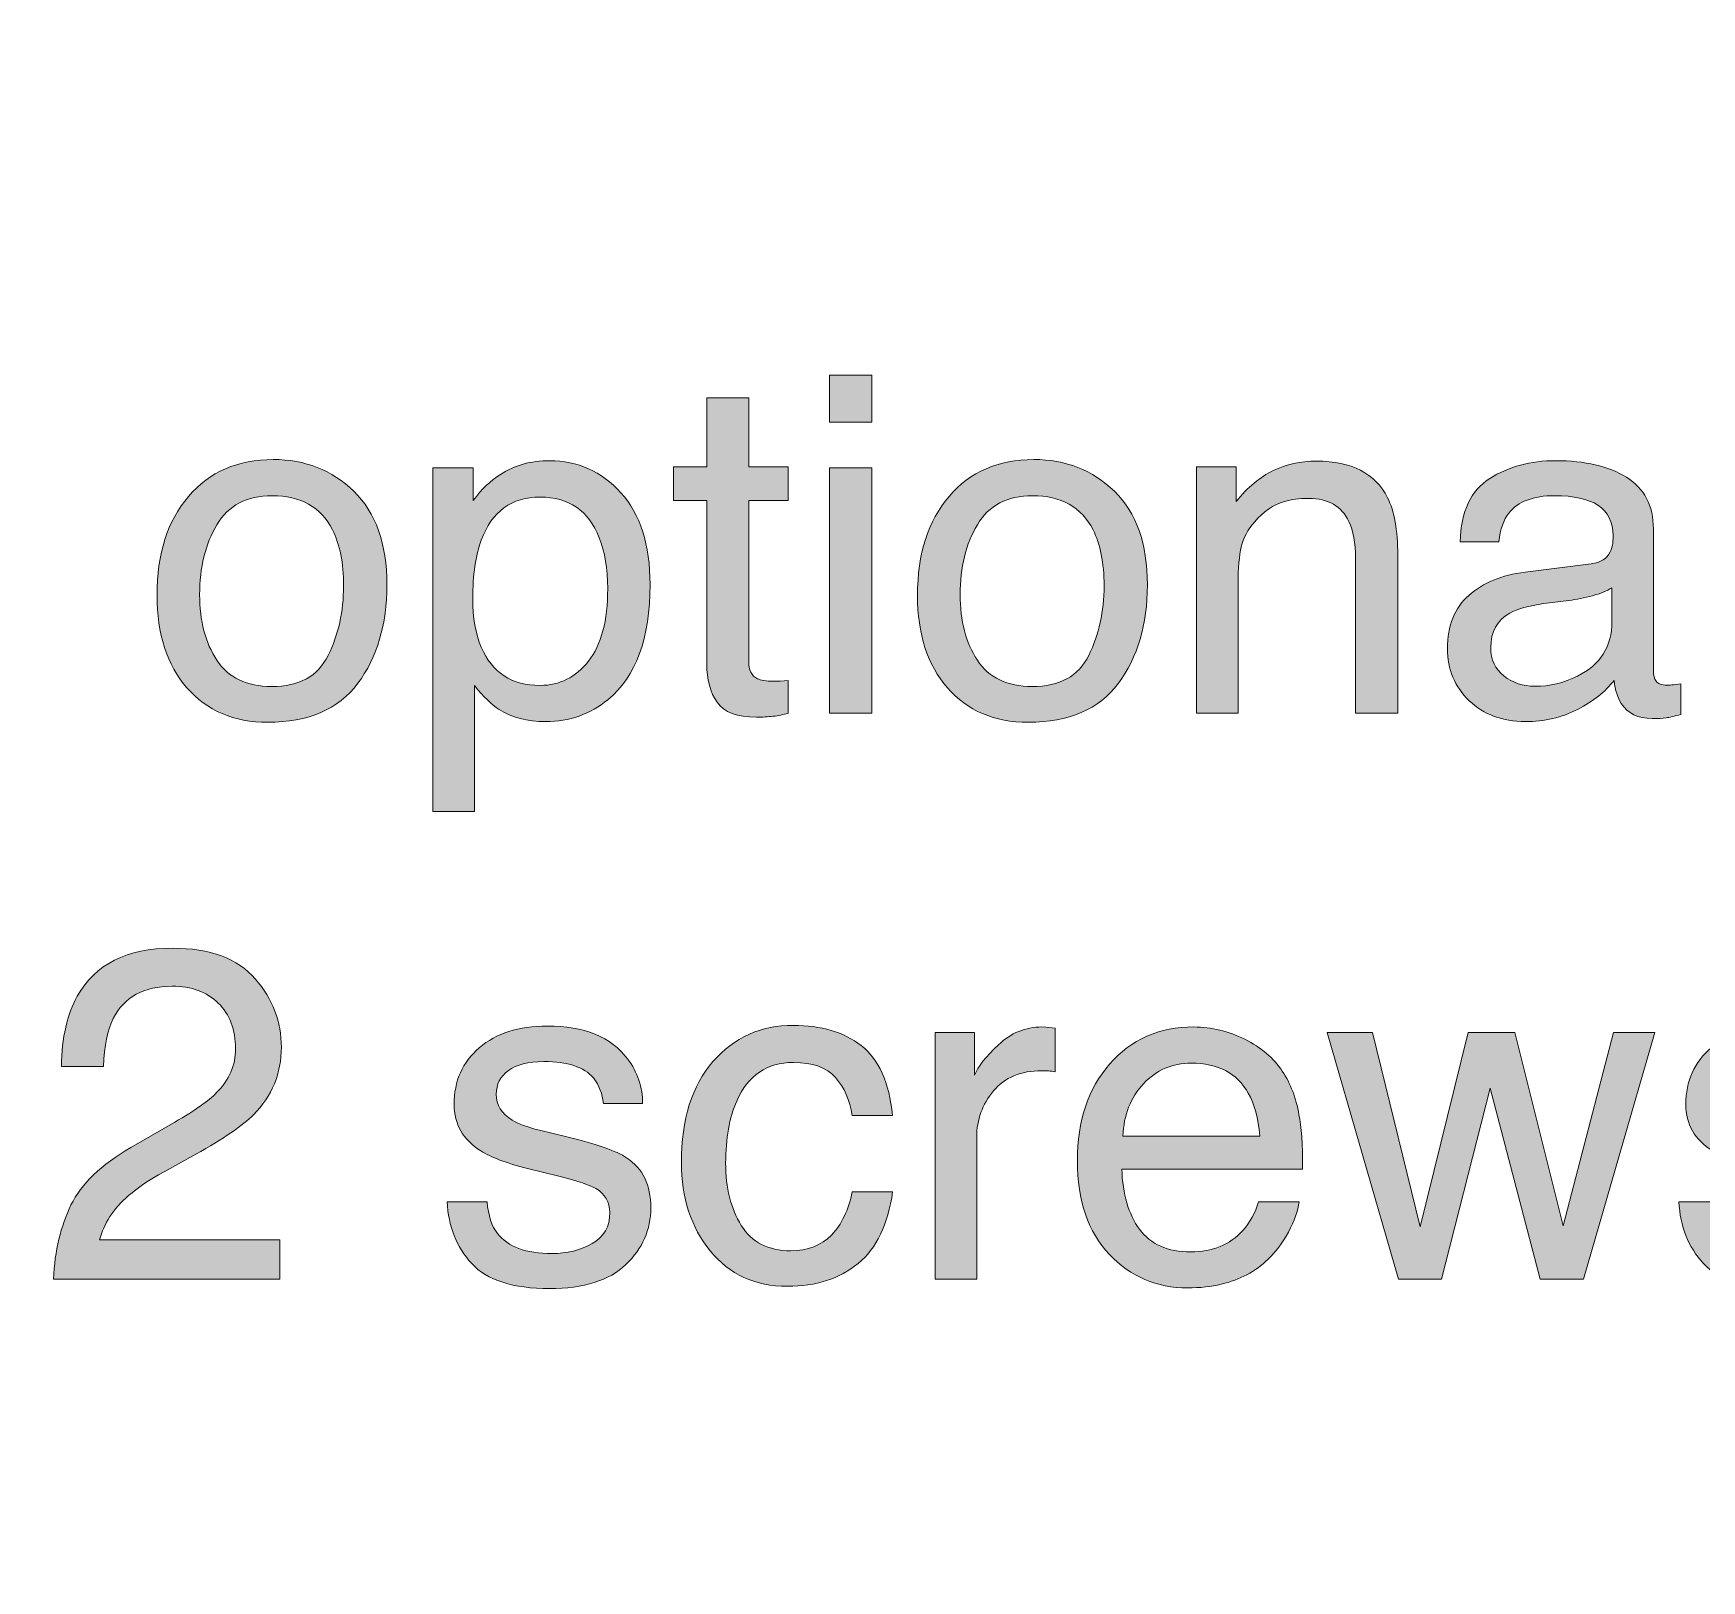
# Model space of a CAD drawing. Header units: millimetres. Extents: x 5.6 to 101.1, y 33.8 to 120.6.
# Drawn here: x 78.8 to 85.04, y 45.38 to 51.16 of the extents above; entities that cross this region are included whole.
import ezdxf

# ---------------------------------------------------------------- set-up
doc = ezdxf.new("R2010")
doc.units = ezdxf.units.MM
doc.layers.add('Hextension Extended', color=7, linetype='Continuous')
doc.layers.add('Text and Guidance', color=7, linetype='Continuous')

msp = doc.modelspace()

# ---------------------------------------------------------------- hatches: boundary and pattern name
at = {"layer": 'Text and Guidance', "true_color": 0xff00ff, "transparency": 33554687}
h = msp.add_hatch(color=6, dxfattribs=at)
h.paths.add_polyline_path([(81.778, 49.5382), (81.9356, 49.5382), (81.9356, 48.6201), (81.778, 48.6201)], flags=0)
h.paths.add_polyline_path([(81.778, 49.8853), (81.9356, 49.8853), (81.9356, 49.7096), (81.778, 49.7096)], flags=0)
h = msp.add_hatch(color=6, dxfattribs=at)
edge = h.paths.add_edge_path(flags=0)
edge.add_spline(control_points=[(81.3189, 49.8001), (81.3189, 49.8001), (81.4757, 49.8001), (81.4757, 49.8001), (81.4757, 49.8001), (81.4757, 49.5425), (81.4757, 49.5425), (81.4757, 49.5425), (81.6229, 49.5425), (81.6229, 49.5425), (81.6229, 49.5425), (81.6229, 49.4159), (81.6229, 49.4159), (81.6229, 49.4159), (81.4757, 49.4159), (81.4757, 49.4159), (81.4757, 49.4159), (81.4757, 48.8139), (81.4757, 48.8139), (81.4757, 48.7817), (81.4866, 48.7602), (81.5084, 48.7493), (81.5205, 48.743), (81.5406, 48.7398), (81.5687, 48.7398), (81.5687, 48.7398), (81.5928, 48.7403), (81.5928, 48.7403), (81.5928, 48.7403), (81.6229, 48.7424), (81.6229, 48.7424), (81.6229, 48.7424), (81.6229, 48.6201), (81.6229, 48.6201), (81.6051, 48.6149), (81.5866, 48.6112), (81.5674, 48.6089), (81.5482, 48.6066), (81.5273, 48.6055), (81.505, 48.6055), (81.4326, 48.6055), (81.3835, 48.624), (81.3577, 48.661), (81.3318, 48.6981), (81.3189, 48.7461), (81.3189, 48.8053), (81.3189, 48.8053), (81.3189, 49.4159), (81.3189, 49.4159), (81.3189, 49.4159), (81.194, 49.4159), (81.194, 49.4159), (81.194, 49.4159), (81.194, 49.5425), (81.194, 49.5425), (81.194, 49.5425), (81.3189, 49.5425), (81.3189, 49.5425), (81.3189, 49.5425), (81.3189, 49.8001), (81.3189, 49.8001)], knot_values=[0, 0, 0, 0, 1, 1, 1, 2, 2, 2, 3, 3, 3, 4, 4, 4, 5, 5, 5, 6, 6, 6, 7, 7, 7, 8, 8, 8, 9, 9, 9, 10, 10, 10, 11, 11, 11, 12, 12, 12, 13, 13, 13, 14, 14, 14, 15, 15, 15, 16, 16, 16, 17, 17, 17, 18, 18, 18, 19, 19, 19, 20, 20, 20, 20], degree=3, periodic=1)
h = msp.add_hatch(color=6, dxfattribs=at)
edge = h.paths.add_edge_path(flags=0)
edge.add_spline(control_points=[(79.698, 49.5692), (79.8169, 49.5692), (79.9173, 49.5296), (79.9994, 49.4504), (80.0816, 49.3711), (80.1226, 49.2546), (80.1226, 49.1007), (80.1226, 48.952), (80.0864, 48.8291), (80.0141, 48.7321), (79.9417, 48.635), (79.8295, 48.5865), (79.6773, 48.5865), (79.5504, 48.5865), (79.4497, 48.6294), (79.375, 48.7153), (79.3004, 48.8011), (79.2631, 48.9164), (79.2631, 49.0611), (79.2631, 49.2161), (79.3024, 49.3396), (79.381, 49.4314), (79.4597, 49.5233), (79.5654, 49.5692), (79.698, 49.5692)], knot_values=[0, 0, 0, 0, 1, 1, 1, 2, 2, 2, 3, 3, 3, 4, 4, 4, 5, 5, 5, 6, 6, 6, 7, 7, 7, 8, 8, 8, 8], degree=3, periodic=1)
edge = h.paths.add_edge_path(flags=0)
edge.add_spline(control_points=[(79.692, 48.72), (79.7947, 48.72), (79.8652, 48.7589), (79.9034, 48.8367), (79.9416, 48.9145), (79.9607, 49.0011), (79.9607, 49.0964), (79.9607, 49.1825), (79.9469, 49.2526), (79.9193, 49.3065), (79.8757, 49.3915), (79.8005, 49.434), (79.6937, 49.434), (79.599, 49.434), (79.53, 49.3978), (79.487, 49.3255), (79.4439, 49.2531), (79.4224, 49.1659), (79.4224, 49.0637), (79.4224, 48.9655), (79.4439, 48.8837), (79.487, 48.8182), (79.53, 48.7527), (79.5984, 48.72), (79.692, 48.72)], knot_values=[0, 0, 0, 0, 1, 1, 1, 2, 2, 2, 3, 3, 3, 4, 4, 4, 5, 5, 5, 6, 6, 6, 7, 7, 7, 8, 8, 8, 8], degree=3, periodic=1)
h = msp.add_hatch(color=6, dxfattribs=at)
edge = h.paths.add_edge_path(flags=0)
edge.add_spline(control_points=[(80.2949, 49.5382), (80.2949, 49.5382), (80.4456, 49.5382), (80.4456, 49.5382), (80.4456, 49.5382), (80.4456, 49.4159), (80.4456, 49.4159), (80.4766, 49.4578), (80.5105, 49.4903), (80.5472, 49.5132), (80.5995, 49.5477), (80.6609, 49.5649), (80.7315, 49.5649), (80.836, 49.5649), (80.9247, 49.5249), (80.9977, 49.4448), (81.0706, 49.3647), (81.107, 49.2503), (81.107, 49.1016), (81.107, 48.9006), (81.0545, 48.757), (80.9494, 48.6709), (80.8828, 48.6164), (80.8053, 48.5891), (80.7169, 48.5891), (80.6474, 48.5891), (80.5891, 48.6043), (80.542, 48.6347), (80.5145, 48.652), (80.4838, 48.6815), (80.4499, 48.7235), (80.4499, 48.7235), (80.4499, 48.2523), (80.4499, 48.2523), (80.4499, 48.2523), (80.2949, 48.2523), (80.2949, 48.2523), (80.2949, 48.2523), (80.2949, 49.5382), (80.2949, 49.5382)], knot_values=[0, 0, 0, 0, 1, 1, 1, 2, 2, 2, 3, 3, 3, 4, 4, 4, 5, 5, 5, 6, 6, 6, 7, 7, 7, 8, 8, 8, 9, 9, 9, 10, 10, 10, 11, 11, 11, 12, 12, 12, 13, 13, 13, 13], degree=3, periodic=1)
edge = h.paths.add_edge_path(flags=0)
edge.add_spline(control_points=[(80.6962, 48.7243), (80.7686, 48.7243), (80.8287, 48.7546), (80.8767, 48.8152), (80.9246, 48.8758), (80.9486, 48.9663), (80.9486, 49.0869), (80.9486, 49.1604), (80.9379, 49.2236), (80.9167, 49.2764), (80.8765, 49.378), (80.803, 49.4288), (80.6962, 49.4288), (80.5888, 49.4288), (80.5153, 49.3752), (80.4757, 49.2678), (80.4545, 49.2104), (80.4439, 49.1374), (80.4439, 49.049), (80.4439, 48.9778), (80.4545, 48.9172), (80.4757, 48.8673), (80.5159, 48.772), (80.5894, 48.7243), (80.6962, 48.7243)], knot_values=[0, 0, 0, 0, 1, 1, 1, 2, 2, 2, 3, 3, 3, 4, 4, 4, 5, 5, 5, 6, 6, 6, 7, 7, 7, 8, 8, 8, 8], degree=3, periodic=1)
h = msp.add_hatch(color=6, dxfattribs=at)
edge = h.paths.add_edge_path(flags=0)
edge.add_spline(control_points=[(82.5419, 49.5692), (82.6608, 49.5692), (82.7613, 49.5296), (82.8434, 49.4504), (82.9255, 49.3711), (82.9665, 49.2546), (82.9665, 49.1007), (82.9665, 48.952), (82.9304, 48.8291), (82.858, 48.7321), (82.7857, 48.635), (82.6734, 48.5865), (82.5213, 48.5865), (82.3944, 48.5865), (82.2936, 48.6294), (82.2189, 48.7153), (82.1443, 48.8011), (82.107, 48.9164), (82.107, 49.0611), (82.107, 49.2161), (82.1463, 49.3396), (82.225, 49.4314), (82.3036, 49.5233), (82.4093, 49.5692), (82.5419, 49.5692)], knot_values=[0, 0, 0, 0, 1, 1, 1, 2, 2, 2, 3, 3, 3, 4, 4, 4, 5, 5, 5, 6, 6, 6, 7, 7, 7, 8, 8, 8, 8], degree=3, periodic=1)
edge = h.paths.add_edge_path(flags=0)
edge.add_spline(control_points=[(82.5359, 48.72), (82.6387, 48.72), (82.7092, 48.7589), (82.7473, 48.8367), (82.7855, 48.9145), (82.8046, 49.0011), (82.8046, 49.0964), (82.8046, 49.1825), (82.7908, 49.2526), (82.7633, 49.3065), (82.7196, 49.3915), (82.6444, 49.434), (82.5376, 49.434), (82.4429, 49.434), (82.374, 49.3978), (82.3309, 49.3255), (82.2879, 49.2531), (82.2663, 49.1659), (82.2663, 49.0637), (82.2663, 48.9655), (82.2879, 48.8837), (82.3309, 48.8182), (82.374, 48.7527), (82.4423, 48.72), (82.5359, 48.72)], knot_values=[0, 0, 0, 0, 1, 1, 1, 2, 2, 2, 3, 3, 3, 4, 4, 4, 5, 5, 5, 6, 6, 6, 7, 7, 7, 8, 8, 8, 8], degree=3, periodic=1)
h = msp.add_hatch(color=6, dxfattribs=at)
edge = h.paths.add_edge_path(flags=0)
edge.add_spline(control_points=[(83.1508, 49.5425), (83.1508, 49.5425), (83.2981, 49.5425), (83.2981, 49.5425), (83.2981, 49.5425), (83.2981, 49.4116), (83.2981, 49.4116), (83.3418, 49.4656), (83.388, 49.5043), (83.4368, 49.5279), (83.4856, 49.5514), (83.5399, 49.5632), (83.5996, 49.5632), (83.7305, 49.5632), (83.8189, 49.5176), (83.8648, 49.4263), (83.8901, 49.3763), (83.9027, 49.3048), (83.9027, 49.2118), (83.9027, 49.2118), (83.9027, 48.6201), (83.9027, 48.6201), (83.9027, 48.6201), (83.7451, 48.6201), (83.7451, 48.6201), (83.7451, 48.6201), (83.7451, 49.2015), (83.7451, 49.2015), (83.7451, 49.2577), (83.7368, 49.3031), (83.7201, 49.3375), (83.6926, 49.395), (83.6426, 49.4237), (83.5703, 49.4237), (83.5335, 49.4237), (83.5034, 49.4199), (83.4799, 49.4125), (83.4374, 49.3998), (83.4, 49.3746), (83.3679, 49.3367), (83.342, 49.3063), (83.3253, 49.2748), (83.3175, 49.2424), (83.3098, 49.2099), (83.3059, 49.1636), (83.3059, 49.1033), (83.3059, 49.1033), (83.3059, 48.6201), (83.3059, 48.6201), (83.3059, 48.6201), (83.1508, 48.6201), (83.1508, 48.6201), (83.1508, 48.6201), (83.1508, 49.5425), (83.1508, 49.5425)], knot_values=[0, 0, 0, 0, 1, 1, 1, 2, 2, 2, 3, 3, 3, 4, 4, 4, 5, 5, 5, 6, 6, 6, 7, 7, 7, 8, 8, 8, 9, 9, 9, 10, 10, 10, 11, 11, 11, 12, 12, 12, 13, 13, 13, 14, 14, 14, 15, 15, 15, 16, 16, 16, 17, 17, 17, 18, 18, 18, 18], degree=3, periodic=1)
h = msp.add_hatch(color=6, dxfattribs=at)
edge = h.paths.add_edge_path(flags=0)
edge.add_spline(control_points=[(84.6262, 49.1791), (84.6618, 49.1837), (84.6856, 49.1986), (84.6977, 49.2239), (84.7046, 49.2376), (84.708, 49.2574), (84.708, 49.2833), (84.708, 49.3361), (84.6892, 49.3744), (84.6516, 49.3983), (84.614, 49.4221), (84.5602, 49.434), (84.4901, 49.434), (84.4092, 49.434), (84.3518, 49.4122), (84.3179, 49.3686), (84.2989, 49.3444), (84.2866, 49.3086), (84.2808, 49.2609), (84.2808, 49.2609), (84.1361, 49.2609), (84.1361, 49.2609), (84.139, 49.3746), (84.1759, 49.4537), (84.2468, 49.4982), (84.3177, 49.5427), (84.4, 49.5649), (84.4936, 49.5649), (84.6021, 49.5649), (84.6902, 49.5443), (84.758, 49.5029), (84.8252, 49.4616), (84.8588, 49.3973), (84.8588, 49.31), (84.8588, 49.31), (84.8588, 48.7786), (84.8588, 48.7786), (84.8588, 48.7625), (84.8621, 48.7496), (84.8687, 48.7398), (84.8753, 48.7301), (84.8892, 48.7252), (84.9104, 48.7252), (84.9173, 48.7252), (84.9251, 48.7256), (84.9337, 48.7265), (84.9337, 48.7265), (84.9612, 48.7303), (84.9612, 48.7303), (84.9612, 48.7303), (84.9612, 48.6158), (84.9612, 48.6158), (84.9371, 48.6089), (84.9188, 48.6046), (84.9061, 48.6029), (84.8935, 48.6012), (84.8763, 48.6003), (84.8544, 48.6003), (84.801, 48.6003), (84.7623, 48.6192), (84.7382, 48.6571), (84.7255, 48.6772), (84.7166, 48.7057), (84.7115, 48.7424), (84.6799, 48.7011), (84.6345, 48.6652), (84.5754, 48.6347), (84.5163, 48.6043), (84.4511, 48.5891), (84.3799, 48.5891), (84.2943, 48.5891), (84.2244, 48.6151), (84.1702, 48.667), (84.1159, 48.719), (84.0888, 48.784), (84.0888, 48.8621), (84.0888, 48.9477), (84.1155, 49.014), (84.1689, 49.0611), (84.2223, 49.1082), (84.2923, 49.1372), (84.379, 49.1481), (84.379, 49.1481), (84.6262, 49.1791), (84.6262, 49.1791)], knot_values=[0, 0, 0, 0, 1, 1, 1, 2, 2, 2, 3, 3, 3, 4, 4, 4, 5, 5, 5, 6, 6, 6, 7, 7, 7, 8, 8, 8, 9, 9, 9, 10, 10, 10, 11, 11, 11, 12, 12, 12, 13, 13, 13, 14, 14, 14, 15, 15, 15, 16, 16, 16, 17, 17, 17, 18, 18, 18, 19, 19, 19, 20, 20, 20, 21, 21, 21, 22, 22, 22, 23, 23, 23, 24, 24, 24, 25, 25, 25, 26, 26, 26, 27, 27, 27, 28, 28, 28, 28], degree=3, periodic=1)
edge = h.paths.add_edge_path(flags=0)
edge.add_spline(control_points=[(84.2507, 48.8656), (84.2507, 48.8208), (84.2671, 48.7855), (84.2998, 48.7596), (84.3325, 48.7338), (84.3713, 48.7209), (84.4161, 48.7209), (84.4706, 48.7209), (84.5234, 48.7335), (84.5745, 48.7588), (84.6607, 48.8007), (84.7037, 48.8693), (84.7037, 48.9646), (84.7037, 48.9646), (84.7037, 49.0895), (84.7037, 49.0895), (84.6848, 49.0774), (84.6604, 49.0674), (84.6305, 49.0594), (84.6007, 49.0513), (84.5714, 49.0456), (84.5427, 49.0421), (84.5427, 49.0421), (84.4488, 49.0301), (84.4488, 49.0301), (84.3925, 49.0226), (84.3503, 49.0108), (84.3222, 48.9948), (84.2745, 48.9678), (84.2507, 48.9247), (84.2507, 48.8656)], knot_values=[0, 0, 0, 0, 1, 1, 1, 2, 2, 2, 3, 3, 3, 4, 4, 4, 5, 5, 5, 6, 6, 6, 7, 7, 7, 8, 8, 8, 9, 9, 9, 10, 10, 10, 10], degree=3, periodic=1)
h = msp.add_hatch(color=6, dxfattribs=at)
edge = h.paths.add_edge_path(flags=0)
edge.add_spline(control_points=[(78.8755, 46.5034), (78.8812, 46.6097), (78.9032, 46.7021), (78.9414, 46.7808), (78.9796, 46.8594), (79.0541, 46.9309), (79.1649, 46.9952), (79.1649, 46.9952), (79.3302, 47.0908), (79.3302, 47.0908), (79.4043, 47.1339), (79.4563, 47.1706), (79.4861, 47.2011), (79.5332, 47.2487), (79.5567, 47.3033), (79.5567, 47.3647), (79.5567, 47.4365), (79.5352, 47.4935), (79.4922, 47.5357), (79.4491, 47.5779), (79.3917, 47.599), (79.3199, 47.599), (79.2137, 47.599), (79.1402, 47.5588), (79.0994, 47.4784), (79.0776, 47.4353), (79.0655, 47.3756), (79.0632, 47.2993), (79.0632, 47.2993), (78.9056, 47.2993), (78.9056, 47.2993), (78.9073, 47.4066), (78.9272, 47.4942), (78.9651, 47.5619), (79.0322, 47.6814), (79.1508, 47.7411), (79.3208, 47.7411), (79.462, 47.7411), (79.5652, 47.7029), (79.6304, 47.6265), (79.6956, 47.5502), (79.7281, 47.4652), (79.7281, 47.3716), (79.7281, 47.2728), (79.6934, 47.1884), (79.6239, 47.1184), (79.5837, 47.0776), (79.5117, 47.0282), (79.4077, 46.9702), (79.4077, 46.9702), (79.2898, 46.9048), (79.2898, 46.9048), (79.2335, 46.8738), (79.1893, 46.8442), (79.1571, 46.8161), (79.0997, 46.7661), (79.0635, 46.7107), (79.0486, 46.6499), (79.0486, 46.6499), (79.7221, 46.6499), (79.7221, 46.6499), (79.7221, 46.6499), (79.7221, 46.5034), (79.7221, 46.5034), (79.7221, 46.5034), (78.8755, 46.5034), (78.8755, 46.5034)], knot_values=[0, 0, 0, 0, 1, 1, 1, 2, 2, 2, 3, 3, 3, 4, 4, 4, 5, 5, 5, 6, 6, 6, 7, 7, 7, 8, 8, 8, 9, 9, 9, 10, 10, 10, 11, 11, 11, 12, 12, 12, 13, 13, 13, 14, 14, 14, 15, 15, 15, 16, 16, 16, 17, 17, 17, 18, 18, 18, 19, 19, 19, 20, 20, 20, 21, 21, 21, 22, 22, 22, 22], degree=3, periodic=1)
h = msp.add_hatch(color=6, dxfattribs=at)
edge = h.paths.add_edge_path(flags=0)
edge.add_spline(control_points=[(80.4973, 46.7928), (80.5019, 46.7411), (80.5148, 46.7015), (80.536, 46.674), (80.5751, 46.624), (80.6428, 46.599), (80.7393, 46.599), (80.7967, 46.599), (80.8472, 46.6115), (80.8909, 46.6365), (80.9345, 46.6615), (80.9563, 46.7001), (80.9563, 46.7523), (80.9563, 46.792), (80.9388, 46.8221), (80.9038, 46.8428), (80.8814, 46.8554), (80.8372, 46.8701), (80.7711, 46.8867), (80.7711, 46.8867), (80.648, 46.9177), (80.648, 46.9177), (80.5693, 46.9372), (80.5113, 46.959), (80.474, 46.9832), (80.4074, 47.0251), (80.3741, 47.0831), (80.3741, 47.1571), (80.3741, 47.2444), (80.4055, 47.315), (80.4684, 47.369), (80.5313, 47.423), (80.6158, 47.45), (80.7221, 47.45), (80.861, 47.45), (80.9612, 47.4092), (81.0226, 47.3277), (81.0611, 47.276), (81.0798, 47.2203), (81.0786, 47.1606), (81.0786, 47.1606), (80.9322, 47.1606), (80.9322, 47.1606), (80.9293, 47.1956), (80.917, 47.2275), (80.8952, 47.2562), (80.8596, 47.297), (80.7978, 47.3173), (80.71, 47.3173), (80.6514, 47.3173), (80.6071, 47.3061), (80.5769, 47.2837), (80.5468, 47.2614), (80.5317, 47.2318), (80.5317, 47.195), (80.5317, 47.1548), (80.5515, 47.1227), (80.5911, 47.0986), (80.6141, 47.0842), (80.648, 47.0716), (80.6928, 47.0607), (80.6928, 47.0607), (80.7953, 47.0357), (80.7953, 47.0357), (80.9067, 47.0087), (80.9813, 46.9826), (81.0192, 46.9573), (81.0795, 46.9177), (81.1096, 46.8554), (81.1096, 46.7704), (81.1096, 46.6883), (81.0785, 46.6174), (81.0162, 46.5577), (80.9539, 46.498), (80.859, 46.4681), (80.7315, 46.4681), (80.5943, 46.4681), (80.4971, 46.4993), (80.44, 46.5616), (80.3829, 46.6239), (80.3523, 46.701), (80.3483, 46.7928), (80.3483, 46.7928), (80.4973, 46.7928), (80.4973, 46.7928)], knot_values=[0, 0, 0, 0, 1, 1, 1, 2, 2, 2, 3, 3, 3, 4, 4, 4, 5, 5, 5, 6, 6, 6, 7, 7, 7, 8, 8, 8, 9, 9, 9, 10, 10, 10, 11, 11, 11, 12, 12, 12, 13, 13, 13, 14, 14, 14, 15, 15, 15, 16, 16, 16, 17, 17, 17, 18, 18, 18, 19, 19, 19, 20, 20, 20, 21, 21, 21, 22, 22, 22, 23, 23, 23, 24, 24, 24, 25, 25, 25, 26, 26, 26, 27, 27, 27, 28, 28, 28, 28], degree=3, periodic=1)
h = msp.add_hatch(color=6, dxfattribs=at)
edge = h.paths.add_edge_path(flags=0)
edge.add_spline(control_points=[(81.6428, 47.4526), (81.7467, 47.4526), (81.8312, 47.4273), (81.8964, 47.3768), (81.9616, 47.3262), (82.0008, 47.2393), (82.014, 47.1158), (82.014, 47.1158), (81.8632, 47.1158), (81.8632, 47.1158), (81.8541, 47.1726), (81.8331, 47.2199), (81.8004, 47.2575), (81.7676, 47.2951), (81.7151, 47.3139), (81.6428, 47.3139), (81.544, 47.3139), (81.4734, 47.2657), (81.4309, 47.1692), (81.4033, 47.1066), (81.3895, 47.0294), (81.3895, 46.9375), (81.3895, 46.8451), (81.4091, 46.7673), (81.4481, 46.7041), (81.4872, 46.641), (81.5486, 46.6094), (81.6324, 46.6094), (81.6967, 46.6094), (81.7477, 46.629), (81.7853, 46.6684), (81.8229, 46.7077), (81.8489, 46.7615), (81.8632, 46.8299), (81.8632, 46.8299), (82.014, 46.8299), (82.014, 46.8299), (81.9967, 46.7076), (81.9537, 46.6181), (81.8848, 46.5616), (81.8159, 46.505), (81.7277, 46.4767), (81.6204, 46.4767), (81.4998, 46.4767), (81.4036, 46.5208), (81.3318, 46.6089), (81.2601, 46.6971), (81.2242, 46.8072), (81.2242, 46.9392), (81.2242, 47.1012), (81.2635, 47.2272), (81.3422, 47.3173), (81.4208, 47.4075), (81.521, 47.4526), (81.6428, 47.4526)], knot_values=[0, 0, 0, 0, 1, 1, 1, 2, 2, 2, 3, 3, 3, 4, 4, 4, 5, 5, 5, 6, 6, 6, 7, 7, 7, 8, 8, 8, 9, 9, 9, 10, 10, 10, 11, 11, 11, 12, 12, 12, 13, 13, 13, 14, 14, 14, 15, 15, 15, 16, 16, 16, 17, 17, 17, 18, 18, 18, 18], degree=3, periodic=1)
h = msp.add_hatch(color=6, dxfattribs=at)
edge = h.paths.add_edge_path(flags=0)
edge.add_spline(control_points=[(82.1733, 47.4259), (82.1733, 47.4259), (82.3206, 47.4259), (82.3206, 47.4259), (82.3206, 47.4259), (82.3206, 47.2665), (82.3206, 47.2665), (82.3326, 47.2975), (82.3622, 47.3353), (82.4093, 47.3798), (82.4564, 47.4243), (82.5106, 47.4465), (82.5721, 47.4465), (82.5721, 47.4465), (82.5867, 47.4457), (82.5867, 47.4457), (82.5867, 47.4457), (82.622, 47.4422), (82.622, 47.4422), (82.622, 47.4422), (82.622, 47.2786), (82.622, 47.2786), (82.6128, 47.2803), (82.6044, 47.2815), (82.5966, 47.282), (82.5966, 47.282), (82.5712, 47.2829), (82.5712, 47.2829), (82.4931, 47.2829), (82.4331, 47.2578), (82.3912, 47.2075), (82.3493, 47.1573), (82.3283, 47.0994), (82.3283, 47.034), (82.3283, 47.034), (82.3283, 46.5034), (82.3283, 46.5034), (82.3283, 46.5034), (82.1733, 46.5034), (82.1733, 46.5034), (82.1733, 46.5034), (82.1733, 47.4259), (82.1733, 47.4259)], knot_values=[0, 0, 0, 0, 1, 1, 1, 2, 2, 2, 3, 3, 3, 4, 4, 4, 5, 5, 5, 6, 6, 6, 7, 7, 7, 8, 8, 8, 9, 9, 9, 10, 10, 10, 11, 11, 11, 12, 12, 12, 13, 13, 13, 14, 14, 14, 14], degree=3, periodic=1)
h = msp.add_hatch(color=6, dxfattribs=at)
edge = h.paths.add_edge_path(flags=0)
edge.add_spline(control_points=[(83.1405, 47.4465), (83.206, 47.4465), (83.2694, 47.4312), (83.3309, 47.4005), (83.3923, 47.3697), (83.4391, 47.33), (83.4712, 47.2812), (83.5022, 47.2347), (83.5229, 47.1804), (83.5333, 47.1184), (83.5424, 47.0759), (83.547, 47.0081), (83.547, 46.9151), (83.547, 46.9151), (82.8709, 46.9151), (82.8709, 46.9151), (82.8738, 46.8215), (82.8959, 46.7465), (82.9373, 46.6899), (82.9786, 46.6333), (83.0426, 46.6051), (83.1293, 46.6051), (83.2103, 46.6051), (83.2749, 46.6318), (83.3231, 46.6852), (83.3507, 46.7162), (83.3702, 46.7521), (83.3817, 46.7928), (83.3817, 46.7928), (83.5341, 46.7928), (83.5341, 46.7928), (83.5301, 46.7589), (83.5167, 46.7212), (83.4941, 46.6796), (83.4714, 46.6379), (83.446, 46.6039), (83.4178, 46.5775), (83.3708, 46.5316), (83.3125, 46.5006), (83.243, 46.4845), (83.2057, 46.4753), (83.1635, 46.4707), (83.1164, 46.4707), (83.0016, 46.4707), (82.9042, 46.5125), (82.8244, 46.596), (82.7446, 46.6796), (82.7047, 46.7966), (82.7047, 46.947), (82.7047, 47.0951), (82.7449, 47.2154), (82.8253, 47.3079), (82.9057, 47.4003), (83.0107, 47.4465), (83.1405, 47.4465)], knot_values=[0, 0, 0, 0, 1, 1, 1, 2, 2, 2, 3, 3, 3, 4, 4, 4, 5, 5, 5, 6, 6, 6, 7, 7, 7, 8, 8, 8, 9, 9, 9, 10, 10, 10, 11, 11, 11, 12, 12, 12, 13, 13, 13, 14, 14, 14, 15, 15, 15, 16, 16, 16, 17, 17, 17, 18, 18, 18, 18], degree=3, periodic=1)
edge = h.paths.add_edge_path(flags=0)
edge.add_spline(control_points=[(83.3877, 47.0383), (83.3814, 47.1055), (83.3667, 47.1592), (83.3438, 47.1993), (83.3013, 47.274), (83.2304, 47.3113), (83.131, 47.3113), (83.0598, 47.3113), (83.0001, 47.2856), (82.9519, 47.2342), (82.9037, 47.1828), (82.8781, 47.1175), (82.8752, 47.0383), (82.8752, 47.0383), (83.3877, 47.0383), (83.3877, 47.0383)], knot_values=[0, 0, 0, 0, 1, 1, 1, 2, 2, 2, 3, 3, 3, 4, 4, 4, 5, 5, 5, 5], degree=3, periodic=1)
msp.add_hatch(color=6, dxfattribs=at).paths.add_polyline_path([(83.8089, 47.4259), (83.9863, 46.6989), (84.1663, 47.4259), (84.3403, 47.4259), (84.5211, 46.7033), (84.7098, 47.4259), (84.8648, 47.4259), (84.5969, 46.5034), (84.4359, 46.5034), (84.2481, 47.2174), (84.0664, 46.5034), (83.9053, 46.5034), (83.6392, 47.4259)], flags=0)
h = msp.add_hatch(color=6, dxfattribs=at)
edge = h.paths.add_edge_path(flags=0)
edge.add_spline(control_points=[(85.1034, 46.7928), (85.1079, 46.7411), (85.1209, 46.7015), (85.1421, 46.674), (85.1812, 46.624), (85.2489, 46.599), (85.3454, 46.599), (85.4028, 46.599), (85.4533, 46.6115), (85.497, 46.6365), (85.5406, 46.6615), (85.5624, 46.7001), (85.5624, 46.7523), (85.5624, 46.792), (85.5449, 46.8221), (85.5099, 46.8428), (85.4875, 46.8554), (85.4433, 46.8701), (85.3772, 46.8867), (85.3772, 46.8867), (85.2541, 46.9177), (85.2541, 46.9177), (85.1754, 46.9372), (85.1174, 46.959), (85.0801, 46.9832), (85.0135, 47.0251), (84.9802, 47.0831), (84.9802, 47.1571), (84.9802, 47.2444), (85.0116, 47.315), (85.0745, 47.369), (85.1374, 47.423), (85.2219, 47.45), (85.3281, 47.45), (85.4671, 47.45), (85.5673, 47.4092), (85.6287, 47.3277), (85.6672, 47.276), (85.6859, 47.2203), (85.6847, 47.1606), (85.6847, 47.1606), (85.5383, 47.1606), (85.5383, 47.1606), (85.5354, 47.1956), (85.5231, 47.2275), (85.5013, 47.2562), (85.4657, 47.297), (85.4039, 47.3173), (85.3161, 47.3173), (85.2575, 47.3173), (85.2132, 47.3061), (85.183, 47.2837), (85.1529, 47.2614), (85.1378, 47.2318), (85.1378, 47.195), (85.1378, 47.1548), (85.1576, 47.1227), (85.1972, 47.0986), (85.2202, 47.0842), (85.2541, 47.0716), (85.2989, 47.0607), (85.2989, 47.0607), (85.4014, 47.0357), (85.4014, 47.0357), (85.5127, 47.0087), (85.5874, 46.9826), (85.6253, 46.9573), (85.6856, 46.9177), (85.7157, 46.8554), (85.7157, 46.7704), (85.7157, 46.6883), (85.6846, 46.6174), (85.6223, 46.5577), (85.56, 46.498), (85.4651, 46.4681), (85.3376, 46.4681), (85.2004, 46.4681), (85.1032, 46.4993), (85.0461, 46.5616), (84.989, 46.6239), (84.9584, 46.701), (84.9544, 46.7928), (84.9544, 46.7928), (85.1034, 46.7928), (85.1034, 46.7928)], knot_values=[0, 0, 0, 0, 1, 1, 1, 2, 2, 2, 3, 3, 3, 4, 4, 4, 5, 5, 5, 6, 6, 6, 7, 7, 7, 8, 8, 8, 9, 9, 9, 10, 10, 10, 11, 11, 11, 12, 12, 12, 13, 13, 13, 14, 14, 14, 15, 15, 15, 16, 16, 16, 17, 17, 17, 18, 18, 18, 19, 19, 19, 20, 20, 20, 21, 21, 21, 22, 22, 22, 23, 23, 23, 24, 24, 24, 25, 25, 25, 26, 26, 26, 27, 27, 27, 28, 28, 28, 28], degree=3, periodic=1)

# ---------------------------------------------------------------- linework, layer by layer
at = {"layer": 'Hextension Extended', "color": 153, "linetype": 'Continuous', "lineweight": 5, "true_color": 0x5994dc}
msp.add_open_spline([(5.6051, 120.5747), (5.6051, 120.5747), (5.6051, 92.7747), (5.6051, 92.7747), (5.6051, 92.7747), (25.0436, 51.0497), (25.0436, 51.0497), (25.0436, 51.0497), (33.7038, 36.0497), (33.7038, 36.0497), (33.8824, 35.7403), (34.2125, 35.5497), (34.5698, 35.5497), (34.5698, 35.5497), (36.9801, 35.5497), (36.9801, 35.5497), (37.1181, 35.5497), (37.2301, 35.6616), (37.2301, 35.7997), (37.2301, 35.7997), (37.2301, 40.0497), (37.2301, 40.0497), (37.2301, 40.4363), (37.5435, 40.7497), (37.9301, 40.7497), (38.3167, 40.7497), (38.6301, 40.4363), (38.6301, 40.0497), (38.6301, 40.0497), (38.6301, 33.9997), (38.6301, 33.9997), (38.6301, 33.8892), (38.7196, 33.7997), (38.8301, 33.7997), (38.8301, 33.7997), (47.6301, 33.7997), (47.6301, 33.7997), (47.7405, 33.7997), (47.8301, 33.8893), (47.8301, 33.9997), (47.8301, 33.9997), (47.8301, 40.0497), (47.8301, 40.0497), (47.8301, 40.4363), (48.1435, 40.7497), (48.5301, 40.7497), (48.9167, 40.7497), (49.2301, 40.4363), (49.2301, 40.0497), (49.2301, 40.0497), (49.2301, 35.7997), (49.2301, 35.7997), (49.2301, 35.6616), (49.342, 35.5497), (49.4801, 35.5497), (49.4801, 35.5497), (51.8903, 35.5497), (51.8903, 35.5497), (52.2476, 35.5497), (52.5777, 35.7403), (52.7564, 36.0497), (52.7564, 36.0497), (61.4166, 51.0497), (61.4166, 51.0497), (61.4166, 51.0497), (80.9301, 92.7997), (80.9301, 92.7997), (80.9301, 92.7997), (80.9301, 120.5997), (80.9301, 120.5997), (80.9301, 120.5997), (5.6051, 120.5747), (5.6051, 120.5747)], degree=3, knots=[0, 0, 0, 0, 1, 1, 1, 2, 2, 2, 3, 3, 3, 4, 4, 4, 5, 5, 5, 6, 6, 6, 7, 7, 7, 8, 8, 8, 9, 9, 9, 10, 10, 10, 11, 11, 11, 12, 12, 12, 13, 13, 13, 14, 14, 14, 15, 15, 15, 16, 16, 16, 17, 17, 17, 18, 18, 18, 19, 19, 19, 20, 20, 20, 21, 21, 21, 22, 22, 22, 23, 23, 23, 24, 24, 24, 24], dxfattribs=at)
at = {"layer": 'Text and Guidance', "color": 6, "linetype": 'Continuous', "lineweight": 0, "true_color": 0xff00ff}
for points in [[(81.778, 49.8853), (81.9356, 49.8853), (81.9356, 49.7096), (81.778, 49.7096), (81.778, 49.8853)], [(81.778, 49.5382), (81.9356, 49.5382), (81.9356, 48.6201), (81.778, 48.6201), (81.778, 49.5382)], [(83.8089, 47.4259), (83.9863, 46.6989), (84.1663, 47.4259), (84.3403, 47.4259), (84.5211, 46.7033), (84.7098, 47.4259), (84.8648, 47.4259), (84.5969, 46.5034), (84.4359, 46.5034), (84.2481, 47.2174), (84.0664, 46.5034), (83.9053, 46.5034), (83.6392, 47.4259), (83.8089, 47.4259)]]:
    msp.add_lwpolyline(points, close=True, dxfattribs=at)
for points, knots in [([(81.3189, 49.8001), (81.3189, 49.8001), (81.4757, 49.8001), (81.4757, 49.8001), (81.4757, 49.8001), (81.4757, 49.5425), (81.4757, 49.5425), (81.4757, 49.5425), (81.6229, 49.5425), (81.6229, 49.5425), (81.6229, 49.5425), (81.6229, 49.4159), (81.6229, 49.4159), (81.6229, 49.4159), (81.4757, 49.4159), (81.4757, 49.4159), (81.4757, 49.4159), (81.4757, 48.8139), (81.4757, 48.8139), (81.4757, 48.7817), (81.4866, 48.7602), (81.5084, 48.7493), (81.5205, 48.743), (81.5406, 48.7398), (81.5687, 48.7398), (81.5687, 48.7398), (81.5928, 48.7403), (81.5928, 48.7403), (81.5928, 48.7403), (81.6229, 48.7424), (81.6229, 48.7424), (81.6229, 48.7424), (81.6229, 48.6201), (81.6229, 48.6201), (81.6051, 48.6149), (81.5866, 48.6112), (81.5674, 48.6089), (81.5482, 48.6066), (81.5273, 48.6055), (81.505, 48.6055), (81.4326, 48.6055), (81.3835, 48.624), (81.3577, 48.661), (81.3318, 48.6981), (81.3189, 48.7461), (81.3189, 48.8053), (81.3189, 48.8053), (81.3189, 49.4159), (81.3189, 49.4159), (81.3189, 49.4159), (81.194, 49.4159), (81.194, 49.4159), (81.194, 49.4159), (81.194, 49.5425), (81.194, 49.5425), (81.194, 49.5425), (81.3189, 49.5425), (81.3189, 49.5425), (81.3189, 49.5425), (81.3189, 49.8001), (81.3189, 49.8001)], [0, 0, 0, 0, 1, 1, 1, 2, 2, 2, 3, 3, 3, 4, 4, 4, 5, 5, 5, 6, 6, 6, 7, 7, 7, 8, 8, 8, 9, 9, 9, 10, 10, 10, 11, 11, 11, 12, 12, 12, 13, 13, 13, 14, 14, 14, 15, 15, 15, 16, 16, 16, 17, 17, 17, 18, 18, 18, 19, 19, 19, 20, 20, 20, 20]), ([(79.698, 49.5692), (79.8169, 49.5692), (79.9173, 49.5296), (79.9994, 49.4504), (80.0816, 49.3711), (80.1226, 49.2546), (80.1226, 49.1007), (80.1226, 48.952), (80.0864, 48.8291), (80.0141, 48.7321), (79.9417, 48.635), (79.8295, 48.5865), (79.6773, 48.5865), (79.5504, 48.5865), (79.4497, 48.6294), (79.375, 48.7153), (79.3004, 48.8011), (79.2631, 48.9164), (79.2631, 49.0611), (79.2631, 49.2161), (79.3024, 49.3396), (79.381, 49.4314), (79.4597, 49.5233), (79.5654, 49.5692), (79.698, 49.5692)], [0, 0, 0, 0, 1, 1, 1, 2, 2, 2, 3, 3, 3, 4, 4, 4, 5, 5, 5, 6, 6, 6, 7, 7, 7, 8, 8, 8, 8]), ([(80.2949, 49.5382), (80.2949, 49.5382), (80.4456, 49.5382), (80.4456, 49.5382), (80.4456, 49.5382), (80.4456, 49.4159), (80.4456, 49.4159), (80.4766, 49.4578), (80.5105, 49.4903), (80.5472, 49.5132), (80.5995, 49.5477), (80.6609, 49.5649), (80.7315, 49.5649), (80.836, 49.5649), (80.9247, 49.5249), (80.9977, 49.4448), (81.0706, 49.3647), (81.107, 49.2503), (81.107, 49.1016), (81.107, 48.9006), (81.0545, 48.757), (80.9494, 48.6709), (80.8828, 48.6164), (80.8053, 48.5891), (80.7169, 48.5891), (80.6474, 48.5891), (80.5891, 48.6043), (80.542, 48.6347), (80.5145, 48.652), (80.4838, 48.6815), (80.4499, 48.7235), (80.4499, 48.7235), (80.4499, 48.2523), (80.4499, 48.2523), (80.4499, 48.2523), (80.2949, 48.2523), (80.2949, 48.2523), (80.2949, 48.2523), (80.2949, 49.5382), (80.2949, 49.5382)], [0, 0, 0, 0, 1, 1, 1, 2, 2, 2, 3, 3, 3, 4, 4, 4, 5, 5, 5, 6, 6, 6, 7, 7, 7, 8, 8, 8, 9, 9, 9, 10, 10, 10, 11, 11, 11, 12, 12, 12, 13, 13, 13, 13]), ([(82.5419, 49.5692), (82.6608, 49.5692), (82.7613, 49.5296), (82.8434, 49.4504), (82.9255, 49.3711), (82.9665, 49.2546), (82.9665, 49.1007), (82.9665, 48.952), (82.9304, 48.8291), (82.858, 48.7321), (82.7857, 48.635), (82.6734, 48.5865), (82.5213, 48.5865), (82.3944, 48.5865), (82.2936, 48.6294), (82.2189, 48.7153), (82.1443, 48.8011), (82.107, 48.9164), (82.107, 49.0611), (82.107, 49.2161), (82.1463, 49.3396), (82.225, 49.4314), (82.3036, 49.5233), (82.4093, 49.5692), (82.5419, 49.5692)], [0, 0, 0, 0, 1, 1, 1, 2, 2, 2, 3, 3, 3, 4, 4, 4, 5, 5, 5, 6, 6, 6, 7, 7, 7, 8, 8, 8, 8]), ([(83.1508, 49.5425), (83.1508, 49.5425), (83.2981, 49.5425), (83.2981, 49.5425), (83.2981, 49.5425), (83.2981, 49.4116), (83.2981, 49.4116), (83.3418, 49.4656), (83.388, 49.5043), (83.4368, 49.5279), (83.4856, 49.5514), (83.5399, 49.5632), (83.5996, 49.5632), (83.7305, 49.5632), (83.8189, 49.5176), (83.8648, 49.4263), (83.8901, 49.3763), (83.9027, 49.3048), (83.9027, 49.2118), (83.9027, 49.2118), (83.9027, 48.6201), (83.9027, 48.6201), (83.9027, 48.6201), (83.7451, 48.6201), (83.7451, 48.6201), (83.7451, 48.6201), (83.7451, 49.2015), (83.7451, 49.2015), (83.7451, 49.2577), (83.7368, 49.3031), (83.7201, 49.3375), (83.6926, 49.395), (83.6426, 49.4237), (83.5703, 49.4237), (83.5335, 49.4237), (83.5034, 49.4199), (83.4799, 49.4125), (83.4374, 49.3998), (83.4, 49.3746), (83.3679, 49.3367), (83.342, 49.3063), (83.3253, 49.2748), (83.3175, 49.2424), (83.3098, 49.2099), (83.3059, 49.1636), (83.3059, 49.1033), (83.3059, 49.1033), (83.3059, 48.6201), (83.3059, 48.6201), (83.3059, 48.6201), (83.1508, 48.6201), (83.1508, 48.6201), (83.1508, 48.6201), (83.1508, 49.5425), (83.1508, 49.5425)], [0, 0, 0, 0, 1, 1, 1, 2, 2, 2, 3, 3, 3, 4, 4, 4, 5, 5, 5, 6, 6, 6, 7, 7, 7, 8, 8, 8, 9, 9, 9, 10, 10, 10, 11, 11, 11, 12, 12, 12, 13, 13, 13, 14, 14, 14, 15, 15, 15, 16, 16, 16, 17, 17, 17, 18, 18, 18, 18]), ([(84.6262, 49.1791), (84.6618, 49.1837), (84.6856, 49.1986), (84.6977, 49.2239), (84.7046, 49.2376), (84.708, 49.2574), (84.708, 49.2833), (84.708, 49.3361), (84.6892, 49.3744), (84.6516, 49.3983), (84.614, 49.4221), (84.5602, 49.434), (84.4901, 49.434), (84.4092, 49.434), (84.3518, 49.4122), (84.3179, 49.3686), (84.2989, 49.3444), (84.2866, 49.3086), (84.2808, 49.2609), (84.2808, 49.2609), (84.1361, 49.2609), (84.1361, 49.2609), (84.139, 49.3746), (84.1759, 49.4537), (84.2468, 49.4982), (84.3177, 49.5427), (84.4, 49.5649), (84.4936, 49.5649), (84.6021, 49.5649), (84.6902, 49.5443), (84.758, 49.5029), (84.8252, 49.4616), (84.8588, 49.3973), (84.8588, 49.31), (84.8588, 49.31), (84.8588, 48.7786), (84.8588, 48.7786), (84.8588, 48.7625), (84.8621, 48.7496), (84.8687, 48.7398), (84.8753, 48.7301), (84.8892, 48.7252), (84.9104, 48.7252), (84.9173, 48.7252), (84.9251, 48.7256), (84.9337, 48.7265), (84.9337, 48.7265), (84.9612, 48.7303), (84.9612, 48.7303), (84.9612, 48.7303), (84.9612, 48.6158), (84.9612, 48.6158), (84.9371, 48.6089), (84.9188, 48.6046), (84.9061, 48.6029), (84.8935, 48.6012), (84.8763, 48.6003), (84.8544, 48.6003), (84.801, 48.6003), (84.7623, 48.6192), (84.7382, 48.6571), (84.7255, 48.6772), (84.7166, 48.7057), (84.7115, 48.7424), (84.6799, 48.7011), (84.6345, 48.6652), (84.5754, 48.6347), (84.5163, 48.6043), (84.4511, 48.5891), (84.3799, 48.5891), (84.2943, 48.5891), (84.2244, 48.6151), (84.1702, 48.667), (84.1159, 48.719), (84.0888, 48.784), (84.0888, 48.8621), (84.0888, 48.9477), (84.1155, 49.014), (84.1689, 49.0611), (84.2223, 49.1082), (84.2923, 49.1372), (84.379, 49.1481), (84.379, 49.1481), (84.6262, 49.1791), (84.6262, 49.1791)], [0, 0, 0, 0, 1, 1, 1, 2, 2, 2, 3, 3, 3, 4, 4, 4, 5, 5, 5, 6, 6, 6, 7, 7, 7, 8, 8, 8, 9, 9, 9, 10, 10, 10, 11, 11, 11, 12, 12, 12, 13, 13, 13, 14, 14, 14, 15, 15, 15, 16, 16, 16, 17, 17, 17, 18, 18, 18, 19, 19, 19, 20, 20, 20, 21, 21, 21, 22, 22, 22, 23, 23, 23, 24, 24, 24, 25, 25, 25, 26, 26, 26, 27, 27, 27, 28, 28, 28, 28]), ([(79.692, 48.72), (79.7947, 48.72), (79.8652, 48.7589), (79.9034, 48.8367), (79.9416, 48.9145), (79.9607, 49.0011), (79.9607, 49.0964), (79.9607, 49.1825), (79.9469, 49.2526), (79.9193, 49.3065), (79.8757, 49.3915), (79.8005, 49.434), (79.6937, 49.434), (79.599, 49.434), (79.53, 49.3978), (79.487, 49.3255), (79.4439, 49.2531), (79.4224, 49.1659), (79.4224, 49.0637), (79.4224, 48.9655), (79.4439, 48.8837), (79.487, 48.8182), (79.53, 48.7527), (79.5984, 48.72), (79.692, 48.72)], [0, 0, 0, 0, 1, 1, 1, 2, 2, 2, 3, 3, 3, 4, 4, 4, 5, 5, 5, 6, 6, 6, 7, 7, 7, 8, 8, 8, 8]), ([(80.6962, 48.7243), (80.7686, 48.7243), (80.8287, 48.7546), (80.8767, 48.8152), (80.9246, 48.8758), (80.9486, 48.9663), (80.9486, 49.0869), (80.9486, 49.1604), (80.9379, 49.2236), (80.9167, 49.2764), (80.8765, 49.378), (80.803, 49.4288), (80.6962, 49.4288), (80.5888, 49.4288), (80.5153, 49.3752), (80.4757, 49.2678), (80.4545, 49.2104), (80.4439, 49.1374), (80.4439, 49.049), (80.4439, 48.9778), (80.4545, 48.9172), (80.4757, 48.8673), (80.5159, 48.772), (80.5894, 48.7243), (80.6962, 48.7243)], [0, 0, 0, 0, 1, 1, 1, 2, 2, 2, 3, 3, 3, 4, 4, 4, 5, 5, 5, 6, 6, 6, 7, 7, 7, 8, 8, 8, 8]), ([(82.5359, 48.72), (82.6387, 48.72), (82.7092, 48.7589), (82.7473, 48.8367), (82.7855, 48.9145), (82.8046, 49.0011), (82.8046, 49.0964), (82.8046, 49.1825), (82.7908, 49.2526), (82.7633, 49.3065), (82.7196, 49.3915), (82.6444, 49.434), (82.5376, 49.434), (82.4429, 49.434), (82.374, 49.3978), (82.3309, 49.3255), (82.2879, 49.2531), (82.2663, 49.1659), (82.2663, 49.0637), (82.2663, 48.9655), (82.2879, 48.8837), (82.3309, 48.8182), (82.374, 48.7527), (82.4423, 48.72), (82.5359, 48.72)], [0, 0, 0, 0, 1, 1, 1, 2, 2, 2, 3, 3, 3, 4, 4, 4, 5, 5, 5, 6, 6, 6, 7, 7, 7, 8, 8, 8, 8]), ([(84.2507, 48.8656), (84.2507, 48.8208), (84.2671, 48.7855), (84.2998, 48.7596), (84.3325, 48.7338), (84.3713, 48.7209), (84.4161, 48.7209), (84.4706, 48.7209), (84.5234, 48.7335), (84.5745, 48.7588), (84.6607, 48.8007), (84.7037, 48.8693), (84.7037, 48.9646), (84.7037, 48.9646), (84.7037, 49.0895), (84.7037, 49.0895), (84.6848, 49.0774), (84.6604, 49.0674), (84.6305, 49.0594), (84.6007, 49.0513), (84.5714, 49.0456), (84.5427, 49.0421), (84.5427, 49.0421), (84.4488, 49.0301), (84.4488, 49.0301), (84.3925, 49.0226), (84.3503, 49.0108), (84.3222, 48.9948), (84.2745, 48.9678), (84.2507, 48.9247), (84.2507, 48.8656)], [0, 0, 0, 0, 1, 1, 1, 2, 2, 2, 3, 3, 3, 4, 4, 4, 5, 5, 5, 6, 6, 6, 7, 7, 7, 8, 8, 8, 9, 9, 9, 10, 10, 10, 10]), ([(78.8755, 46.5034), (78.8812, 46.6097), (78.9032, 46.7021), (78.9414, 46.7808), (78.9796, 46.8594), (79.0541, 46.9309), (79.1649, 46.9952), (79.1649, 46.9952), (79.3302, 47.0908), (79.3302, 47.0908), (79.4043, 47.1339), (79.4563, 47.1706), (79.4861, 47.2011), (79.5332, 47.2487), (79.5567, 47.3033), (79.5567, 47.3647), (79.5567, 47.4365), (79.5352, 47.4935), (79.4922, 47.5357), (79.4491, 47.5779), (79.3917, 47.599), (79.3199, 47.599), (79.2137, 47.599), (79.1402, 47.5588), (79.0994, 47.4784), (79.0776, 47.4353), (79.0655, 47.3756), (79.0632, 47.2993), (79.0632, 47.2993), (78.9056, 47.2993), (78.9056, 47.2993), (78.9073, 47.4066), (78.9272, 47.4942), (78.9651, 47.5619), (79.0322, 47.6814), (79.1508, 47.7411), (79.3208, 47.7411), (79.462, 47.7411), (79.5652, 47.7029), (79.6304, 47.6265), (79.6956, 47.5502), (79.7281, 47.4652), (79.7281, 47.3716), (79.7281, 47.2728), (79.6934, 47.1884), (79.6239, 47.1184), (79.5837, 47.0776), (79.5117, 47.0282), (79.4077, 46.9702), (79.4077, 46.9702), (79.2898, 46.9048), (79.2898, 46.9048), (79.2335, 46.8738), (79.1893, 46.8442), (79.1571, 46.8161), (79.0997, 46.7661), (79.0635, 46.7107), (79.0486, 46.6499), (79.0486, 46.6499), (79.7221, 46.6499), (79.7221, 46.6499), (79.7221, 46.6499), (79.7221, 46.5034), (79.7221, 46.5034), (79.7221, 46.5034), (78.8755, 46.5034), (78.8755, 46.5034)], [0, 0, 0, 0, 1, 1, 1, 2, 2, 2, 3, 3, 3, 4, 4, 4, 5, 5, 5, 6, 6, 6, 7, 7, 7, 8, 8, 8, 9, 9, 9, 10, 10, 10, 11, 11, 11, 12, 12, 12, 13, 13, 13, 14, 14, 14, 15, 15, 15, 16, 16, 16, 17, 17, 17, 18, 18, 18, 19, 19, 19, 20, 20, 20, 21, 21, 21, 22, 22, 22, 22]), ([(80.4973, 46.7928), (80.5019, 46.7411), (80.5148, 46.7015), (80.536, 46.674), (80.5751, 46.624), (80.6428, 46.599), (80.7393, 46.599), (80.7967, 46.599), (80.8472, 46.6115), (80.8909, 46.6365), (80.9345, 46.6615), (80.9563, 46.7001), (80.9563, 46.7523), (80.9563, 46.792), (80.9388, 46.8221), (80.9038, 46.8428), (80.8814, 46.8554), (80.8372, 46.8701), (80.7711, 46.8867), (80.7711, 46.8867), (80.648, 46.9177), (80.648, 46.9177), (80.5693, 46.9372), (80.5113, 46.959), (80.474, 46.9832), (80.4074, 47.0251), (80.3741, 47.0831), (80.3741, 47.1571), (80.3741, 47.2444), (80.4055, 47.315), (80.4684, 47.369), (80.5313, 47.423), (80.6158, 47.45), (80.7221, 47.45), (80.861, 47.45), (80.9612, 47.4092), (81.0226, 47.3277), (81.0611, 47.276), (81.0798, 47.2203), (81.0786, 47.1606), (81.0786, 47.1606), (80.9322, 47.1606), (80.9322, 47.1606), (80.9293, 47.1956), (80.917, 47.2275), (80.8952, 47.2562), (80.8596, 47.297), (80.7978, 47.3173), (80.71, 47.3173), (80.6514, 47.3173), (80.6071, 47.3061), (80.5769, 47.2837), (80.5468, 47.2614), (80.5317, 47.2318), (80.5317, 47.195), (80.5317, 47.1548), (80.5515, 47.1227), (80.5911, 47.0986), (80.6141, 47.0842), (80.648, 47.0716), (80.6928, 47.0607), (80.6928, 47.0607), (80.7953, 47.0357), (80.7953, 47.0357), (80.9067, 47.0087), (80.9813, 46.9826), (81.0192, 46.9573), (81.0795, 46.9177), (81.1096, 46.8554), (81.1096, 46.7704), (81.1096, 46.6883), (81.0785, 46.6174), (81.0162, 46.5577), (80.9539, 46.498), (80.859, 46.4681), (80.7315, 46.4681), (80.5943, 46.4681), (80.4971, 46.4993), (80.44, 46.5616), (80.3829, 46.6239), (80.3523, 46.701), (80.3483, 46.7928), (80.3483, 46.7928), (80.4973, 46.7928), (80.4973, 46.7928)], [0, 0, 0, 0, 1, 1, 1, 2, 2, 2, 3, 3, 3, 4, 4, 4, 5, 5, 5, 6, 6, 6, 7, 7, 7, 8, 8, 8, 9, 9, 9, 10, 10, 10, 11, 11, 11, 12, 12, 12, 13, 13, 13, 14, 14, 14, 15, 15, 15, 16, 16, 16, 17, 17, 17, 18, 18, 18, 19, 19, 19, 20, 20, 20, 21, 21, 21, 22, 22, 22, 23, 23, 23, 24, 24, 24, 25, 25, 25, 26, 26, 26, 27, 27, 27, 28, 28, 28, 28]), ([(81.6428, 47.4526), (81.7467, 47.4526), (81.8312, 47.4273), (81.8964, 47.3768), (81.9616, 47.3262), (82.0008, 47.2393), (82.014, 47.1158), (82.014, 47.1158), (81.8632, 47.1158), (81.8632, 47.1158), (81.8541, 47.1726), (81.8331, 47.2199), (81.8004, 47.2575), (81.7676, 47.2951), (81.7151, 47.3139), (81.6428, 47.3139), (81.544, 47.3139), (81.4734, 47.2657), (81.4309, 47.1692), (81.4033, 47.1066), (81.3895, 47.0294), (81.3895, 46.9375), (81.3895, 46.8451), (81.4091, 46.7673), (81.4481, 46.7041), (81.4872, 46.641), (81.5486, 46.6094), (81.6324, 46.6094), (81.6967, 46.6094), (81.7477, 46.629), (81.7853, 46.6684), (81.8229, 46.7077), (81.8489, 46.7615), (81.8632, 46.8299), (81.8632, 46.8299), (82.014, 46.8299), (82.014, 46.8299), (81.9967, 46.7076), (81.9537, 46.6181), (81.8848, 46.5616), (81.8159, 46.505), (81.7277, 46.4767), (81.6204, 46.4767), (81.4998, 46.4767), (81.4036, 46.5208), (81.3318, 46.6089), (81.2601, 46.6971), (81.2242, 46.8072), (81.2242, 46.9392), (81.2242, 47.1012), (81.2635, 47.2272), (81.3422, 47.3173), (81.4208, 47.4075), (81.521, 47.4526), (81.6428, 47.4526)], [0, 0, 0, 0, 1, 1, 1, 2, 2, 2, 3, 3, 3, 4, 4, 4, 5, 5, 5, 6, 6, 6, 7, 7, 7, 8, 8, 8, 9, 9, 9, 10, 10, 10, 11, 11, 11, 12, 12, 12, 13, 13, 13, 14, 14, 14, 15, 15, 15, 16, 16, 16, 17, 17, 17, 18, 18, 18, 18]), ([(82.1733, 47.4259), (82.1733, 47.4259), (82.3206, 47.4259), (82.3206, 47.4259), (82.3206, 47.4259), (82.3206, 47.2665), (82.3206, 47.2665), (82.3326, 47.2975), (82.3622, 47.3353), (82.4093, 47.3798), (82.4564, 47.4243), (82.5106, 47.4465), (82.5721, 47.4465), (82.5721, 47.4465), (82.5867, 47.4457), (82.5867, 47.4457), (82.5867, 47.4457), (82.622, 47.4422), (82.622, 47.4422), (82.622, 47.4422), (82.622, 47.2786), (82.622, 47.2786), (82.6128, 47.2803), (82.6044, 47.2815), (82.5966, 47.282), (82.5966, 47.282), (82.5712, 47.2829), (82.5712, 47.2829), (82.4931, 47.2829), (82.4331, 47.2578), (82.3912, 47.2075), (82.3493, 47.1573), (82.3283, 47.0994), (82.3283, 47.034), (82.3283, 47.034), (82.3283, 46.5034), (82.3283, 46.5034), (82.3283, 46.5034), (82.1733, 46.5034), (82.1733, 46.5034), (82.1733, 46.5034), (82.1733, 47.4259), (82.1733, 47.4259)], [0, 0, 0, 0, 1, 1, 1, 2, 2, 2, 3, 3, 3, 4, 4, 4, 5, 5, 5, 6, 6, 6, 7, 7, 7, 8, 8, 8, 9, 9, 9, 10, 10, 10, 11, 11, 11, 12, 12, 12, 13, 13, 13, 14, 14, 14, 14]), ([(83.1405, 47.4465), (83.206, 47.4465), (83.2694, 47.4312), (83.3309, 47.4005), (83.3923, 47.3697), (83.4391, 47.33), (83.4712, 47.2812), (83.5022, 47.2347), (83.5229, 47.1804), (83.5333, 47.1184), (83.5424, 47.0759), (83.547, 47.0081), (83.547, 46.9151), (83.547, 46.9151), (82.8709, 46.9151), (82.8709, 46.9151), (82.8738, 46.8215), (82.8959, 46.7465), (82.9373, 46.6899), (82.9786, 46.6333), (83.0426, 46.6051), (83.1293, 46.6051), (83.2103, 46.6051), (83.2749, 46.6318), (83.3231, 46.6852), (83.3507, 46.7162), (83.3702, 46.7521), (83.3817, 46.7928), (83.3817, 46.7928), (83.5341, 46.7928), (83.5341, 46.7928), (83.5301, 46.7589), (83.5167, 46.7212), (83.4941, 46.6796), (83.4714, 46.6379), (83.446, 46.6039), (83.4178, 46.5775), (83.3708, 46.5316), (83.3125, 46.5006), (83.243, 46.4845), (83.2057, 46.4753), (83.1635, 46.4707), (83.1164, 46.4707), (83.0016, 46.4707), (82.9042, 46.5125), (82.8244, 46.596), (82.7446, 46.6796), (82.7047, 46.7966), (82.7047, 46.947), (82.7047, 47.0951), (82.7449, 47.2154), (82.8253, 47.3079), (82.9057, 47.4003), (83.0107, 47.4465), (83.1405, 47.4465)], [0, 0, 0, 0, 1, 1, 1, 2, 2, 2, 3, 3, 3, 4, 4, 4, 5, 5, 5, 6, 6, 6, 7, 7, 7, 8, 8, 8, 9, 9, 9, 10, 10, 10, 11, 11, 11, 12, 12, 12, 13, 13, 13, 14, 14, 14, 15, 15, 15, 16, 16, 16, 17, 17, 17, 18, 18, 18, 18]), ([(85.1034, 46.7928), (85.1079, 46.7411), (85.1209, 46.7015), (85.1421, 46.674), (85.1812, 46.624), (85.2489, 46.599), (85.3454, 46.599), (85.4028, 46.599), (85.4533, 46.6115), (85.497, 46.6365), (85.5406, 46.6615), (85.5624, 46.7001), (85.5624, 46.7523), (85.5624, 46.792), (85.5449, 46.8221), (85.5099, 46.8428), (85.4875, 46.8554), (85.4433, 46.8701), (85.3772, 46.8867), (85.3772, 46.8867), (85.2541, 46.9177), (85.2541, 46.9177), (85.1754, 46.9372), (85.1174, 46.959), (85.0801, 46.9832), (85.0135, 47.0251), (84.9802, 47.0831), (84.9802, 47.1571), (84.9802, 47.2444), (85.0116, 47.315), (85.0745, 47.369), (85.1374, 47.423), (85.2219, 47.45), (85.3281, 47.45), (85.4671, 47.45), (85.5673, 47.4092), (85.6287, 47.3277), (85.6672, 47.276), (85.6859, 47.2203), (85.6847, 47.1606), (85.6847, 47.1606), (85.5383, 47.1606), (85.5383, 47.1606), (85.5354, 47.1956), (85.5231, 47.2275), (85.5013, 47.2562), (85.4657, 47.297), (85.4039, 47.3173), (85.3161, 47.3173), (85.2575, 47.3173), (85.2132, 47.3061), (85.183, 47.2837), (85.1529, 47.2614), (85.1378, 47.2318), (85.1378, 47.195), (85.1378, 47.1548), (85.1576, 47.1227), (85.1972, 47.0986), (85.2202, 47.0842), (85.2541, 47.0716), (85.2989, 47.0607), (85.2989, 47.0607), (85.4014, 47.0357), (85.4014, 47.0357), (85.5127, 47.0087), (85.5874, 46.9826), (85.6253, 46.9573), (85.6856, 46.9177), (85.7157, 46.8554), (85.7157, 46.7704), (85.7157, 46.6883), (85.6846, 46.6174), (85.6223, 46.5577), (85.56, 46.498), (85.4651, 46.4681), (85.3376, 46.4681), (85.2004, 46.4681), (85.1032, 46.4993), (85.0461, 46.5616), (84.989, 46.6239), (84.9584, 46.701), (84.9544, 46.7928), (84.9544, 46.7928), (85.1034, 46.7928), (85.1034, 46.7928)], [0, 0, 0, 0, 1, 1, 1, 2, 2, 2, 3, 3, 3, 4, 4, 4, 5, 5, 5, 6, 6, 6, 7, 7, 7, 8, 8, 8, 9, 9, 9, 10, 10, 10, 11, 11, 11, 12, 12, 12, 13, 13, 13, 14, 14, 14, 15, 15, 15, 16, 16, 16, 17, 17, 17, 18, 18, 18, 19, 19, 19, 20, 20, 20, 21, 21, 21, 22, 22, 22, 23, 23, 23, 24, 24, 24, 25, 25, 25, 26, 26, 26, 27, 27, 27, 28, 28, 28, 28]), ([(83.3877, 47.0383), (83.3814, 47.1055), (83.3667, 47.1592), (83.3438, 47.1993), (83.3013, 47.274), (83.2304, 47.3113), (83.131, 47.3113), (83.0598, 47.3113), (83.0001, 47.2856), (82.9519, 47.2342), (82.9037, 47.1828), (82.8781, 47.1175), (82.8752, 47.0383), (82.8752, 47.0383), (83.3877, 47.0383), (83.3877, 47.0383)], [0, 0, 0, 0, 1, 1, 1, 2, 2, 2, 3, 3, 3, 4, 4, 4, 5, 5, 5, 5])]:
    msp.add_open_spline(points, degree=3, knots=knots, dxfattribs=at)

doc.saveas('drawing.dxf')
